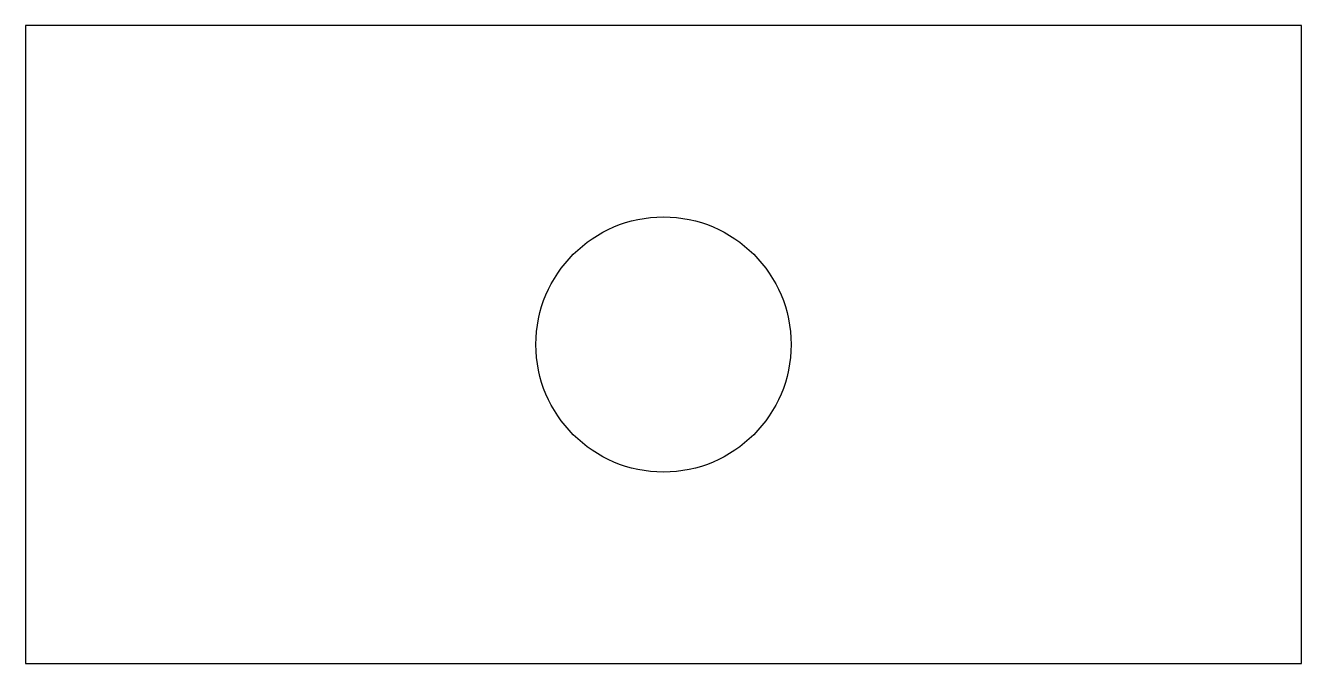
# Model space of a CAD drawing. Header units: millimetres. Extents: x 0 to 80, y 0 to 40.
import ezdxf

# ---------------------------------------------------------------- set-up
doc = ezdxf.new("R2010")
doc.units = ezdxf.units.MM

msp = doc.modelspace()

# ---------------------------------------------------------------- linework, layer by layer
msp.add_lwpolyline([(0, 0), (80, 0), (80, 40), (0, 40)], close=True)
msp.add_circle((40, 20), 8)

doc.saveas('drawing.dxf')
